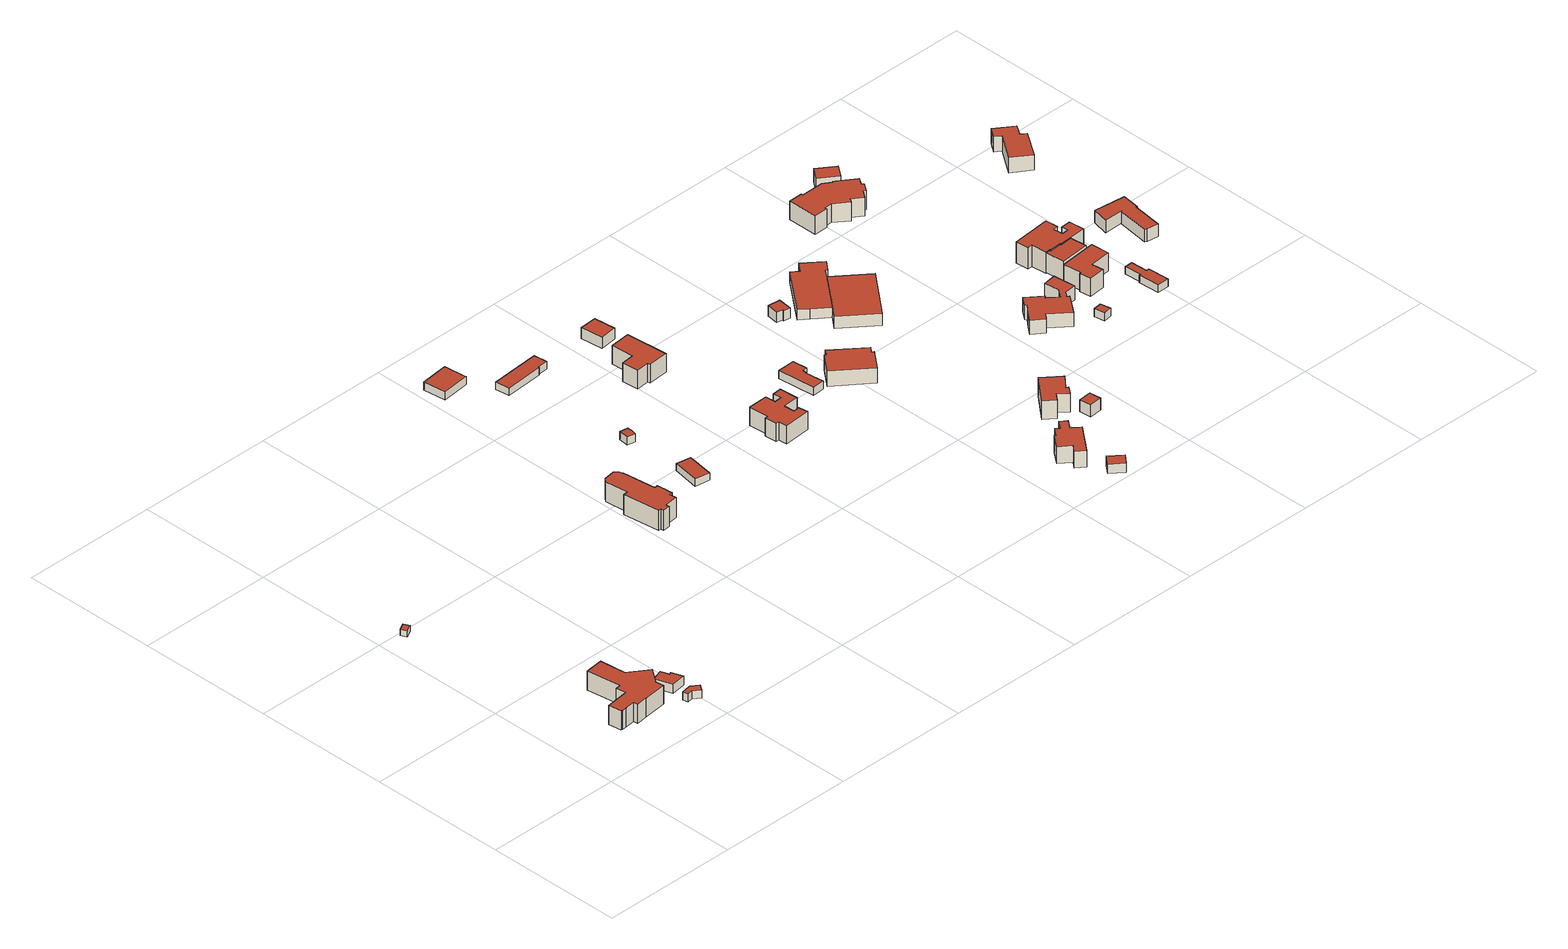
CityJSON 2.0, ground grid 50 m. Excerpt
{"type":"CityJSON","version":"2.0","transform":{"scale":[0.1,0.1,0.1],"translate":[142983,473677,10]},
"CityObjects":{
"building1":{"type":"Building","attributes":{"b3_dak_type":"multiple horizontal","b3_h_dak_50p":20.73,"b3_h_dak_70p":20.81,"b3_h_dak_max":20.95,"b3_h_dak_min":20.5,"b3_h_maaiveld":18.61,"b3_kas_warenhuis":false,"b3_mutatie_ahn3_ahn4":false,"b3_reconstructie_onvolledig":false,"b3_rmse_lod12":0.142,"b3_rmse_lod13":0.142,"b3_rmse_lod22":0.12,"b3_val3dity_lod12":"[]","b3_val3dity_lod13":"[]","b3_val3dity_lod22":"[]","b3_volume_lod12":15.07,"b3_volume_lod13":15.07,"b3_volume_lod22":14.57,"geconstateerd":false,"oorspronkelijkbouwjaar":2005,"status":"Pand in gebruik"},"children":["building1-1"]},
"building1-1":{"type":"BuildingPart","parents":["building1"],"geometry":[{"type":"Solid","lod":"1.2","boundaries":[[[[0,1,2,3]],[[4,1,0,5]],[[6,2,1,4]],[[5,0,3,7]],[[7,3,2,6]],[[7,6,4,5]]]],"semantics":{"surfaces":[{"type":"GroundSurface"},{"type":"WallSurface","on_footprint_edge":true},{"type":"RoofSurface"}],"values":[[0,1,1,1,1,2]]}}]},
"building2":{"type":"Building","attributes":{"b3_dak_type":"slanted","b3_h_dak_50p":23.25,"b3_h_dak_70p":24.29,"b3_h_dak_max":27.07,"b3_h_dak_min":19.6,"b3_h_maaiveld":17.24,"b3_kas_warenhuis":false,"b3_mutatie_ahn3_ahn4":false,"b3_reconstructie_onvolledig":false,"b3_rmse_lod12":2.17,"b3_rmse_lod13":2.07,"b3_rmse_lod22":0.128,"b3_val3dity_lod12":"[]","b3_val3dity_lod13":"[]","b3_val3dity_lod22":"[]","b3_volume_lod12":1814.38,"b3_volume_lod13":1801.65,"b3_volume_lod22":1568.93,"geconstateerd":false,"oorspronkelijkbouwjaar":1948,"status":"Pand in gebruik"},"children":["building2-1"]},
"building2-1":{"type":"BuildingPart","parents":["building2"],"geometry":[{"type":"Solid","lod":"1.2","boundaries":[[[[8,9,10,11,12,13,14,15,16,17,18,19,20,21,22,23,24,25]],[[26,23,22,27]],[[27,22,21,28]],[[29,24,23,26]],[[30,19,18,31]],[[32,8,25,33]],[[33,25,24,29]],[[31,18,17,34]],[[34,17,16,35]],[[28,21,20,36]],[[36,20,19,30]],[[35,16,15,37]],[[37,15,14,38]],[[39,11,10,40]],[[41,12,11,39]],[[42,13,12,41]],[[38,14,13,42]],[[40,10,9,43]],[[43,9,8,32]],[[43,32,33,29,26,27,28,36,30,31,34,35,37,38,42,41,39,40]]]],"semantics":{"surfaces":[{"type":"GroundSurface"},{"type":"WallSurface","on_footprint_edge":true},{"type":"RoofSurface"}],"values":[[0,1,1,1,1,1,1,1,1,1,1,1,1,1,1,1,1,1,1,2]]}}]},
"building3":{"type":"Building","attributes":{"b3_dak_type":"slanted","b3_h_dak_50p":18.89,"b3_h_dak_70p":19.22,"b3_h_dak_max":19.82,"b3_h_dak_min":18.03,"b3_h_maaiveld":16.11,"b3_kas_warenhuis":false,"b3_mutatie_ahn3_ahn4":false,"b3_reconstructie_onvolledig":false,"b3_rmse_lod12":0.564,"b3_rmse_lod13":0.564,"b3_rmse_lod22":0.095,"b3_val3dity_lod12":"[]","b3_val3dity_lod13":"[]","b3_val3dity_lod22":"[]","b3_volume_lod12":42.61,"b3_volume_lod13":42.61,"b3_volume_lod22":42.96,"geconstateerd":false,"oorspronkelijkbouwjaar":1948,"status":"Pand ten onrechte opgevoerd"},"children":["building3-1"]},
"building3-1":{"type":"BuildingPart","parents":["building3"],"geometry":[{"type":"Solid","lod":"1.2","boundaries":[[[[44,45,46,47,48,49]],[[50,45,44,51]],[[51,44,49,52]],[[52,49,48,53]],[[53,48,47,54]],[[54,47,46,55]],[[55,46,45,50]],[[55,50,51,52,53,54]]]],"semantics":{"surfaces":[{"type":"GroundSurface"},{"type":"WallSurface","on_footprint_edge":true},{"type":"RoofSurface"}],"values":[[0,1,1,1,1,1,1,2]]}}]},
"building4":{"type":"Building","attributes":{"b3_dak_type":"multiple horizontal","b3_h_dak_50p":19.94,"b3_h_dak_70p":19.96,"b3_h_dak_max":20.09,"b3_h_dak_min":19.89,"b3_h_maaiveld":16.61,"b3_kas_warenhuis":false,"b3_mutatie_ahn3_ahn4":false,"b3_reconstructie_onvolledig":false,"b3_rmse_lod12":0.0344,"b3_rmse_lod13":0.0344,"b3_rmse_lod22":0.0195,"b3_val3dity_lod12":"[]","b3_val3dity_lod13":"[]","b3_val3dity_lod22":"[]","b3_volume_lod12":115.94,"b3_volume_lod13":115.94,"b3_volume_lod22":115.5,"geconstateerd":false,"oorspronkelijkbouwjaar":2014,"status":"Pand in gebruik"},"children":["building4-1"]},
"building4-1":{"type":"BuildingPart","parents":["building4"],"geometry":[{"type":"Solid","lod":"1.2","boundaries":[[[[56,57,58,59,60,61,62,63]],[[64,60,59,65]],[[65,59,58,66]],[[67,63,62,68]],[[69,56,63,67]],[[70,61,60,64]],[[66,58,57,71]],[[68,62,61,70]],[[71,57,56,69]],[[71,69,67,68,70,64,65,66]]]],"semantics":{"surfaces":[{"type":"GroundSurface"},{"type":"WallSurface","on_footprint_edge":true},{"type":"RoofSurface"}],"values":[[0,1,1,1,1,1,1,1,1,2]]}}]},
"building5":{"type":"Building","attributes":{"b3_dak_type":"slanted","b3_h_dak_50p":22.87,"b3_h_dak_70p":23.9,"b3_h_dak_max":27.28,"b3_h_dak_min":19.49,"b3_h_maaiveld":16.48,"b3_kas_warenhuis":false,"b3_mutatie_ahn3_ahn4":false,"b3_reconstructie_onvolledig":false,"b3_rmse_lod12":2.17,"b3_rmse_lod13":1.84,"b3_rmse_lod22":0.171,"b3_val3dity_lod12":"[]","b3_val3dity_lod13":"[]","b3_val3dity_lod22":"[]","b3_volume_lod12":1447,"b3_volume_lod13":1424.87,"b3_volume_lod22":1240.74,"geconstateerd":false,"oorspronkelijkbouwjaar":1933,"status":"Pand in gebruik"},"children":["building5-1"]},
"building5-1":{"type":"BuildingPart","parents":["building5"],"geometry":[{"type":"Solid","lod":"1.2","boundaries":[[[[72,73,74,75,76,77,78,79,80,81,82,83,84,85,86,87,88,89,90,91]],[[92,83,82,93]],[[94,84,83,92]],[[95,88,87,96]],[[97,89,88,95]],[[98,85,84,94]],[[96,87,86,99]],[[99,86,85,98]],[[100,81,80,101]],[[93,82,81,100]],[[101,80,79,102]],[[102,79,78,103]],[[103,78,77,104]],[[104,77,76,105]],[[105,76,75,106]],[[106,75,74,107]],[[108,73,72,109]],[[109,72,91,110]],[[107,74,73,108]],[[110,91,90,111]],[[111,90,89,97]],[[111,97,95,96,99,98,94,92,93,100,101,102,103,104,105,106,107,108,109,110]]]],"semantics":{"surfaces":[{"type":"GroundSurface"},{"type":"WallSurface","on_footprint_edge":true},{"type":"RoofSurface"}],"values":[[0,1,1,1,1,1,1,1,1,1,1,1,1,1,1,1,1,1,1,1,1,2]]}}]},
"building6":{"type":"Building","attributes":{"b3_dak_type":"slanted","b3_h_dak_50p":17.61,"b3_h_dak_70p":17.82,"b3_h_dak_max":18.19,"b3_h_dak_min":16.98,"b3_h_maaiveld":15.06,"b3_kas_warenhuis":false,"b3_mutatie_ahn3_ahn4":false,"b3_reconstructie_onvolledig":false,"b3_rmse_lod12":0.369,"b3_rmse_lod13":0.369,"b3_rmse_lod22":0.0204,"b3_val3dity_lod12":"[]","b3_val3dity_lod13":"[]","b3_val3dity_lod22":"[]","b3_volume_lod12":146.59,"b3_volume_lod13":146.59,"b3_volume_lod22":136.4,"geconstateerd":false,"oorspronkelijkbouwjaar":2005,"status":"Pand in gebruik"},"children":["building6-1"]},
"building6-1":{"type":"BuildingPart","parents":["building6"],"geometry":[{"type":"Solid","lod":"1.2","boundaries":[[[[112,113,114,115,116]],[[117,114,113,118]],[[119,115,114,117]],[[120,112,116,121]],[[121,116,115,119]],[[118,113,112,120]],[[118,120,121,119,117]]]],"semantics":{"surfaces":[{"type":"GroundSurface"},{"type":"WallSurface","on_footprint_edge":true},{"type":"RoofSurface"}],"values":[[0,1,1,1,1,1,2]]}}]},
"building7":{"type":"Building","attributes":{"b3_dak_type":"multiple horizontal","b3_h_dak_50p":19.79,"b3_h_dak_70p":19.87,"b3_h_dak_max":20.06,"b3_h_dak_min":19.42,"b3_h_maaiveld":16.87,"b3_kas_warenhuis":false,"b3_mutatie_ahn3_ahn4":false,"b3_reconstructie_onvolledig":false,"b3_rmse_lod12":0.155,"b3_rmse_lod13":0.155,"b3_rmse_lod22":0.0281,"b3_val3dity_lod12":"[]","b3_val3dity_lod13":"[]","b3_val3dity_lod22":"[]","b3_volume_lod12":256.22,"b3_volume_lod13":256.22,"b3_volume_lod22":247.35,"geconstateerd":false,"oorspronkelijkbouwjaar":2002,"status":"Pand in gebruik"},"children":["building7-1"]},
"building7-1":{"type":"BuildingPart","parents":["building7"],"geometry":[{"type":"Solid","lod":"1.2","boundaries":[[[[122,123,124,125,126]],[[127,126,125,128]],[[129,123,122,130]],[[131,124,123,129]],[[128,125,124,131]],[[130,122,126,127]],[[130,127,128,131,129]]]],"semantics":{"surfaces":[{"type":"GroundSurface"},{"type":"WallSurface","on_footprint_edge":true},{"type":"RoofSurface"}],"values":[[0,1,1,1,1,1,2]]}}]},
"building8":{"type":"Building","attributes":{"b3_dak_type":"slanted","b3_h_dak_50p":18.24,"b3_h_dak_70p":18.5,"b3_h_dak_max":18.89,"b3_h_dak_min":17.59,"b3_h_maaiveld":15.55,"b3_kas_warenhuis":false,"b3_mutatie_ahn3_ahn4":false,"b3_reconstructie_onvolledig":false,"b3_rmse_lod12":0.446,"b3_rmse_lod13":0.446,"b3_rmse_lod22":0.0613,"b3_val3dity_lod12":"[]","b3_val3dity_lod13":"[]","b3_val3dity_lod22":"[]","b3_volume_lod12":34.89,"b3_volume_lod13":34.89,"b3_volume_lod22":32.85,"geconstateerd":false,"oorspronkelijkbouwjaar":2019,"status":"Pand in gebruik"},"children":["building8-1"]},
"building8-1":{"type":"BuildingPart","parents":["building8"],"geometry":[{"type":"Solid","lod":"1.2","boundaries":[[[[132,133,134,135,136]],[[137,135,134,138]],[[138,134,133,139]],[[140,132,136,141]],[[141,136,135,137]],[[139,133,132,140]],[[139,140,141,137,138]]]],"semantics":{"surfaces":[{"type":"GroundSurface"},{"type":"WallSurface","on_footprint_edge":true},{"type":"RoofSurface"}],"values":[[0,1,1,1,1,1,2]]}}]},
"building9":{"type":"Building","attributes":{"b3_dak_type":"multiple horizontal","b3_h_dak_50p":18.84,"b3_h_dak_70p":18.92,"b3_h_dak_max":19.12,"b3_h_dak_min":18.15,"b3_h_maaiveld":16.13,"b3_kas_warenhuis":false,"b3_mutatie_ahn3_ahn4":false,"b3_reconstructie_onvolledig":false,"b3_rmse_lod12":0.267,"b3_rmse_lod13":0.267,"b3_rmse_lod22":0.0198,"b3_val3dity_lod12":"[]","b3_val3dity_lod13":"[]","b3_val3dity_lod22":"[]","b3_volume_lod12":256.77,"b3_volume_lod13":256.77,"b3_volume_lod22":241.69,"geconstateerd":false,"oorspronkelijkbouwjaar":2005,"status":"Pand in gebruik"},"children":["building9-1"]},
"building9-1":{"type":"BuildingPart","parents":["building9"],"geometry":[{"type":"Solid","lod":"1.2","boundaries":[[[[142,143,144,145,146,147,148]],[[149,145,144,150]],[[151,143,142,152]],[[150,144,143,151]],[[152,142,148,153]],[[153,148,147,154]],[[154,147,146,155]],[[155,146,145,149]],[[155,149,150,151,152,153,154]]]],"semantics":{"surfaces":[{"type":"GroundSurface"},{"type":"WallSurface","on_footprint_edge":true},{"type":"RoofSurface"}],"values":[[0,1,1,1,1,1,1,1,2]]}}]},
"building10":{"type":"Building","attributes":{"b3_dak_type":"slanted","b3_h_dak_50p":19.69,"b3_h_dak_70p":20.92,"b3_h_dak_max":24.13,"b3_h_dak_min":15.8,"b3_h_maaiveld":14.16,"b3_kas_warenhuis":false,"b3_mutatie_ahn3_ahn4":false,"b3_reconstructie_onvolledig":false,"b3_rmse_lod12":2.19,"b3_rmse_lod13":1.89,"b3_rmse_lod22":0.138,"b3_val3dity_lod12":"[]","b3_val3dity_lod13":"[]","b3_val3dity_lod22":"[]","b3_volume_lod12":1055.32,"b3_volume_lod13":1034.56,"b3_volume_lod22":876.18,"geconstateerd":false,"oorspronkelijkbouwjaar":1934,"status":"Pand in gebruik"},"children":["building10-1"]},
"building10-1":{"type":"BuildingPart","parents":["building10"],"geometry":[{"type":"Solid","lod":"1.2","boundaries":[[[[156,157,158,159,160,161,162,163,164,165,166,167,168,169,170,171,172,173]],[[174,164,163,175]],[[176,162,161,177]],[[177,161,160,178]],[[179,171,170,180]],[[181,159,158,182]],[[182,158,157,183]],[[184,166,165,185]],[[186,173,172,187]],[[188,156,173,186]],[[187,172,171,179]],[[189,169,168,190]],[[180,170,169,189]],[[190,168,167,191]],[[191,167,166,184]],[[185,165,164,174]],[[178,160,159,181]],[[175,163,162,176]],[[183,157,156,188]],[[183,188,186,187,179,180,189,190,191,184,185,174,175,176,177,178,181,182]]]],"semantics":{"surfaces":[{"type":"GroundSurface"},{"type":"WallSurface","on_footprint_edge":true},{"type":"RoofSurface"}],"values":[[0,1,1,1,1,1,1,1,1,1,1,1,1,1,1,1,1,1,1,2]]}}]},
"building11":{"type":"Building","attributes":{"b3_dak_type":"slanted","b3_h_dak_50p":22.1,"b3_h_dak_70p":22.73,"b3_h_dak_max":25.57,"b3_h_dak_min":19.64,"b3_h_maaiveld":15.81,"b3_kas_warenhuis":false,"b3_mutatie_ahn3_ahn4":false,"b3_reconstructie_onvolledig":false,"b3_rmse_lod12":1.27,"b3_rmse_lod13":1.27,"b3_rmse_lod22":0.197,"b3_val3dity_lod12":"[]","b3_val3dity_lod13":"[]","b3_val3dity_lod22":"[]","b3_volume_lod12":994.81,"b3_volume_lod13":994.81,"b3_volume_lod22":899.73,"geconstateerd":false,"oorspronkelijkbouwjaar":1997,"status":"Pand in gebruik"},"children":["building11-1"]},
"building11-1":{"type":"BuildingPart","parents":["building11"],"geometry":[{"type":"Solid","lod":"1.2","boundaries":[[[[192,193,194,195,196,197,198,199]],[[200,193,192,201]],[[201,192,199,202]],[[203,194,193,200]],[[202,199,198,204]],[[204,198,197,205]],[[205,197,196,206]],[[206,196,195,207]],[[207,195,194,203]],[[207,203,200,201,202,204,205,206]]]],"semantics":{"surfaces":[{"type":"GroundSurface"},{"type":"WallSurface","on_footprint_edge":true},{"type":"RoofSurface"}],"values":[[0,1,1,1,1,1,1,1,1,2]]}}]},
"building12":{"type":"Building","attributes":{"b3_dak_type":"slanted","b3_h_dak_50p":19.4,"b3_h_dak_70p":19.9,"b3_h_dak_max":20.83,"b3_h_dak_min":17.98,"b3_h_maaiveld":15.78,"b3_kas_warenhuis":false,"b3_mutatie_ahn3_ahn4":false,"b3_reconstructie_onvolledig":false,"b3_rmse_lod12":0.945,"b3_rmse_lod13":0.945,"b3_rmse_lod22":0.109,"b3_val3dity_lod12":"[]","b3_val3dity_lod13":"[]","b3_val3dity_lod22":"[]","b3_volume_lod12":205.16,"b3_volume_lod13":205.16,"b3_volume_lod22":184.39,"geconstateerd":false,"oorspronkelijkbouwjaar":2012,"status":"Pand in gebruik"},"children":["building12-1"]},
"building12-1":{"type":"BuildingPart","parents":["building12"],"geometry":[{"type":"Solid","lod":"1.2","boundaries":[[[[208,209,210,211]],[[212,209,208,213]],[[213,208,211,214]],[[215,210,209,212]],[[214,211,210,215]],[[214,215,212,213]]]],"semantics":{"surfaces":[{"type":"GroundSurface"},{"type":"WallSurface","on_footprint_edge":true},{"type":"RoofSurface"}],"values":[[0,1,1,1,1,2]]}}]},
"building13":{"type":"Building","attributes":{"b3_dak_type":"slanted","b3_h_dak_50p":16.42,"b3_h_dak_70p":16.79,"b3_h_dak_max":17.43,"b3_h_dak_min":15.46,"b3_h_maaiveld":13.76,"b3_kas_warenhuis":false,"b3_mutatie_ahn3_ahn4":false,"b3_reconstructie_onvolledig":false,"b3_rmse_lod12":0.597,"b3_rmse_lod13":0.597,"b3_rmse_lod22":0.126,"b3_val3dity_lod12":"[]","b3_val3dity_lod13":"[]","b3_val3dity_lod22":"[]","b3_volume_lod12":216.52,"b3_volume_lod13":216.52,"b3_volume_lod22":196.34,"geconstateerd":false,"oorspronkelijkbouwjaar":1996,"status":"Pand in gebruik"},"children":["building13-1"]},
"building13-1":{"type":"BuildingPart","parents":["building13"],"geometry":[{"type":"Solid","lod":"1.2","boundaries":[[[[216,217,218,219,220,221,222,223]],[[224,216,223,225]],[[226,222,221,227]],[[227,221,220,228]],[[225,223,222,226]],[[228,220,219,229]],[[229,219,218,230]],[[230,218,217,231]],[[231,217,216,224]],[[231,224,225,226,227,228,229,230]]]],"semantics":{"surfaces":[{"type":"GroundSurface"},{"type":"WallSurface","on_footprint_edge":true},{"type":"RoofSurface"}],"values":[[0,1,1,1,1,1,1,1,1,2]]}}]},
"building14":{"type":"Building","attributes":{"b3_dak_type":"slanted","b3_h_dak_50p":17.39,"b3_h_dak_70p":18.35,"b3_h_dak_max":20.93,"b3_h_dak_min":14.6,"b3_h_maaiveld":12.05,"b3_kas_warenhuis":false,"b3_mutatie_ahn3_ahn4":false,"b3_reconstructie_onvolledig":false,"b3_rmse_lod12":1.89,"b3_rmse_lod13":1.89,"b3_rmse_lod22":0.119,"b3_val3dity_lod12":"[]","b3_val3dity_lod13":"[]","b3_val3dity_lod22":"[]","b3_volume_lod12":657.66,"b3_volume_lod13":657.66,"b3_volume_lod22":552.19,"geconstateerd":false,"oorspronkelijkbouwjaar":1926,"status":"Pand in gebruik"},"children":["building14-1"]},
"building14-1":{"type":"BuildingPart","parents":["building14"],"geometry":[{"type":"Solid","lod":"1.2","boundaries":[[[[232,233,234,235,236,237,238,239,240,241,242,243]],[[244,241,240,245]],[[246,242,241,244]],[[247,243,242,246]],[[245,240,239,248]],[[248,239,238,249]],[[249,238,237,250]],[[250,237,236,251]],[[252,235,234,253]],[[251,236,235,252]],[[254,233,232,255]],[[253,234,233,254]],[[255,232,243,247]],[[255,247,246,244,245,248,249,250,251,252,253,254]]]],"semantics":{"surfaces":[{"type":"GroundSurface"},{"type":"WallSurface","on_footprint_edge":true},{"type":"RoofSurface"}],"values":[[0,1,1,1,1,1,1,1,1,1,1,1,1,2]]}}]},
"building15":{"type":"Building","attributes":{"b3_dak_type":"slanted","b3_h_dak_50p":14.89,"b3_h_dak_70p":15.3,"b3_h_dak_max":15.98,"b3_h_dak_min":13.72,"b3_h_maaiveld":11.81,"b3_kas_warenhuis":false,"b3_mutatie_ahn3_ahn4":false,"b3_reconstructie_onvolledig":false,"b3_rmse_lod12":0.758,"b3_rmse_lod13":0.758,"b3_rmse_lod22":0.0404,"b3_val3dity_lod12":"[]","b3_val3dity_lod13":"[]","b3_val3dity_lod22":"[]","b3_volume_lod12":85.18,"b3_volume_lod13":85.18,"b3_volume_lod22":74.97,"geconstateerd":false,"oorspronkelijkbouwjaar":1960,"status":"Pand in gebruik"},"children":["building15-1"]},
"building15-1":{"type":"BuildingPart","parents":["building15"],"geometry":[{"type":"Solid","lod":"1.2","boundaries":[[[[256,257,258,259]],[[260,257,256,261]],[[262,258,257,260]],[[261,256,259,263]],[[263,259,258,262]],[[263,262,260,261]]]],"semantics":{"surfaces":[{"type":"GroundSurface"},{"type":"WallSurface","on_footprint_edge":true},{"type":"RoofSurface"}],"values":[[0,1,1,1,1,2]]}}]},
"building16":{"type":"Building","attributes":{"b3_dak_type":"slanted","b3_h_dak_50p":18.43,"b3_h_dak_70p":19.19,"b3_h_dak_max":21.38,"b3_h_dak_min":16.44,"b3_h_maaiveld":13.53,"b3_kas_warenhuis":false,"b3_mutatie_ahn3_ahn4":false,"b3_reconstructie_onvolledig":false,"b3_rmse_lod12":1.47,"b3_rmse_lod13":1.47,"b3_rmse_lod22":0.237,"b3_val3dity_lod12":"[]","b3_val3dity_lod13":"[]","b3_val3dity_lod22":"[]","b3_volume_lod12":926.02,"b3_volume_lod13":926.02,"b3_volume_lod22":771.29,"geconstateerd":false,"oorspronkelijkbouwjaar":1950,"status":"Pand in gebruik"},"children":["building16-1"]},
"building16-1":{"type":"BuildingPart","parents":["building16"],"geometry":[{"type":"Solid","lod":"1.2","boundaries":[[[[264,265,266,267,268,269,270,271]],[[272,267,266,273]],[[274,268,267,272]],[[275,265,264,276]],[[273,266,265,275]],[[276,264,271,277]],[[277,271,270,278]],[[278,270,269,279]],[[279,269,268,274]],[[279,274,272,273,275,276,277,278]]]],"semantics":{"surfaces":[{"type":"GroundSurface"},{"type":"WallSurface","on_footprint_edge":true},{"type":"RoofSurface"}],"values":[[0,1,1,1,1,1,1,1,1,2]]}}]},
"building17":{"type":"Building","attributes":{"b3_dak_type":"slanted","b3_h_dak_50p":18.53,"b3_h_dak_70p":19.19,"b3_h_dak_max":21.64,"b3_h_dak_min":15.06,"b3_h_maaiveld":12.22,"b3_kas_warenhuis":false,"b3_mutatie_ahn3_ahn4":false,"b3_reconstructie_onvolledig":false,"b3_rmse_lod12":1.71,"b3_rmse_lod13":0.98,"b3_rmse_lod22":0.0427,"b3_val3dity_lod12":"[]","b3_val3dity_lod13":"[]","b3_val3dity_lod22":"[]","b3_volume_lod12":625.31,"b3_volume_lod13":589.21,"b3_volume_lod22":551.78,"geconstateerd":false,"oorspronkelijkbouwjaar":1918,"status":"Pand in gebruik"},"children":["building17-1"]},
"building17-1":{"type":"BuildingPart","parents":["building17"],"geometry":[{"type":"Solid","lod":"1.2","boundaries":[[[[280,281,282,283,284,285,286,287,288]],[[289,286,285,290]],[[291,284,283,292]],[[290,285,284,291]],[[292,283,282,293]],[[294,281,280,295]],[[293,282,281,294]],[[296,287,286,289]],[[297,288,287,296]],[[295,280,288,297]],[[295,297,296,289,290,291,292,293,294]]]],"semantics":{"surfaces":[{"type":"GroundSurface"},{"type":"WallSurface","on_footprint_edge":true},{"type":"RoofSurface"}],"values":[[0,1,1,1,1,1,1,1,1,1,2]]}}]},
"building18":{"type":"Building","attributes":{"b3_dak_type":"slanted","b3_h_dak_50p":16.52,"b3_h_dak_70p":16.78,"b3_h_dak_max":17.32,"b3_h_dak_min":15.69,"b3_h_maaiveld":13.01,"b3_kas_warenhuis":false,"b3_mutatie_ahn3_ahn4":false,"b3_reconstructie_onvolledig":false,"b3_rmse_lod12":0.512,"b3_rmse_lod13":0.512,"b3_rmse_lod22":0.0227,"b3_val3dity_lod12":"[]","b3_val3dity_lod13":"[]","b3_val3dity_lod22":"[]","b3_volume_lod12":84.34,"b3_volume_lod13":84.34,"b3_volume_lod22":75.79,"geconstateerd":false,"oorspronkelijkbouwjaar":2002,"status":"Pand in gebruik"},"children":["building18-1"]},
"building18-1":{"type":"BuildingPart","parents":["building18"],"geometry":[{"type":"Solid","lod":"1.2","boundaries":[[[[298,299,300,301,302,303]],[[304,302,301,305]],[[306,303,302,304]],[[307,298,303,306]],[[305,301,300,308]],[[308,300,299,309]],[[309,299,298,307]],[[309,307,306,304,305,308]]]],"semantics":{"surfaces":[{"type":"GroundSurface"},{"type":"WallSurface","on_footprint_edge":true},{"type":"RoofSurface"}],"values":[[0,1,1,1,1,1,1,2]]}}]},
"building19":{"type":"Building","attributes":{"b3_dak_type":"slanted","b3_h_dak_50p":16.13,"b3_h_dak_70p":16.56,"b3_h_dak_max":17.25,"b3_h_dak_min":15.03,"b3_h_maaiveld":12.09,"b3_kas_warenhuis":false,"b3_mutatie_ahn3_ahn4":false,"b3_reconstructie_onvolledig":false,"b3_rmse_lod12":0.78,"b3_rmse_lod13":0.78,"b3_rmse_lod22":0.0192,"b3_val3dity_lod12":"[]","b3_val3dity_lod13":"[]","b3_val3dity_lod22":"[]","b3_volume_lod12":92.46,"b3_volume_lod13":92.46,"b3_volume_lod22":84.43,"geconstateerd":false,"oorspronkelijkbouwjaar":2003,"status":"Pand in gebruik"},"children":["building19-1"]},
"building19-1":{"type":"BuildingPart","parents":["building19"],"geometry":[{"type":"Solid","lod":"1.2","boundaries":[[[[310,311,312,313]],[[314,312,311,315]],[[316,313,312,314]],[[317,310,313,316]],[[315,311,310,317]],[[315,317,316,314]]]],"semantics":{"surfaces":[{"type":"GroundSurface"},{"type":"WallSurface","on_footprint_edge":true},{"type":"RoofSurface"}],"values":[[0,1,1,1,1,2]]}}]},
"building20":{"type":"Building","attributes":{"b3_dak_type":"slanted","b3_h_dak_50p":15.72,"b3_h_dak_70p":15.74,"b3_h_dak_max":17.75,"b3_h_dak_min":13.58,"b3_h_maaiveld":11.81,"b3_kas_warenhuis":false,"b3_mutatie_ahn3_ahn4":false,"b3_reconstructie_onvolledig":false,"b3_rmse_lod12":0.341,"b3_rmse_lod13":0.341,"b3_rmse_lod22":0.115,"b3_val3dity_lod12":"[]","b3_val3dity_lod13":"[]","b3_val3dity_lod22":"[]","b3_volume_lod12":982.74,"b3_volume_lod13":982.74,"b3_volume_lod22":1000.73,"geconstateerd":false,"oorspronkelijkbouwjaar":1970,"status":"Pand in gebruik"},"children":["building20-1"]},
"building20-1":{"type":"BuildingPart","parents":["building20"],"geometry":[{"type":"Solid","lod":"1.2","boundaries":[[[[318,319,320,321,322,323,324,325,326,327]],[[328,323,322,329]],[[330,324,323,328]],[[331,319,318,332]],[[332,318,327,333]],[[334,325,324,330]],[[329,322,321,335]],[[335,321,320,336]],[[336,320,319,331]],[[333,327,326,337]],[[337,326,325,334]],[[337,334,330,328,329,335,336,331,332,333]]]],"semantics":{"surfaces":[{"type":"GroundSurface"},{"type":"WallSurface","on_footprint_edge":true},{"type":"RoofSurface"}],"values":[[0,1,1,1,1,1,1,1,1,1,1,2]]}}]},
"building21":{"type":"Building","attributes":{"b3_dak_type":"slanted","b3_h_dak_50p":16.23,"b3_h_dak_70p":17.06,"b3_h_dak_max":21.7,"b3_h_dak_min":15.3,"b3_h_maaiveld":12.53,"b3_kas_warenhuis":false,"b3_mutatie_ahn3_ahn4":false,"b3_reconstructie_onvolledig":false,"b3_rmse_lod12":1.19,"b3_rmse_lod13":1.19,"b3_rmse_lod22":0.188,"b3_val3dity_lod12":"[]","b3_val3dity_lod13":"[]","b3_val3dity_lod22":"[]","b3_volume_lod12":1408.37,"b3_volume_lod13":1408.37,"b3_volume_lod22":1248.66,"geconstateerd":false,"oorspronkelijkbouwjaar":1930,"status":"Pand in gebruik"},"children":["building21-1"]},
"building21-1":{"type":"BuildingPart","parents":["building21"],"geometry":[{"type":"Solid","lod":"1.2","boundaries":[[[[338,339,340,341,342]],[[343,339,338,344]],[[345,341,340,346]],[[346,340,339,343]],[[347,342,341,345]],[[344,338,342,347]],[[344,347,345,346,343]]]],"semantics":{"surfaces":[{"type":"GroundSurface"},{"type":"WallSurface","on_footprint_edge":true},{"type":"RoofSurface"}],"values":[[0,1,1,1,1,1,2]]}}]},
"building22":{"type":"Building","attributes":{"b3_dak_type":"slanted","b3_h_dak_50p":16.04,"b3_h_dak_70p":16.92,"b3_h_dak_max":18.6,"b3_h_dak_min":13.87,"b3_h_maaiveld":11.63,"b3_kas_warenhuis":false,"b3_mutatie_ahn3_ahn4":false,"b3_reconstructie_onvolledig":false,"b3_rmse_lod12":1.38,"b3_rmse_lod13":1.38,"b3_rmse_lod22":0.16,"b3_val3dity_lod12":"[]","b3_val3dity_lod13":"[]","b3_val3dity_lod22":"[]","b3_volume_lod12":954.11,"b3_volume_lod13":954.11,"b3_volume_lod22":816.44,"geconstateerd":false,"oorspronkelijkbouwjaar":1954,"status":"Pand in gebruik"},"children":["building22-1"]},
"building22-1":{"type":"BuildingPart","parents":["building22"],"geometry":[{"type":"Solid","lod":"1.2","boundaries":[[[[348,349,350,351,352,353,354,355,356,357,358,359,360,361,362,363,364,365]],[[366,361,360,367]],[[367,360,359,368]],[[369,351,350,370]],[[371,364,363,372]],[[372,363,362,373]],[[368,359,358,374]],[[374,358,357,375]],[[376,355,354,377]],[[378,356,355,376]],[[375,357,356,378]],[[373,362,361,366]],[[379,349,348,380]],[[370,350,349,379]],[[377,354,353,381]],[[381,353,352,382]],[[382,352,351,369]],[[380,348,365,383]],[[383,365,364,371]],[[383,371,372,373,366,367,368,374,375,378,376,377,381,382,369,370,379,380]]]],"semantics":{"surfaces":[{"type":"GroundSurface"},{"type":"WallSurface","on_footprint_edge":true},{"type":"RoofSurface"}],"values":[[0,1,1,1,1,1,1,1,1,1,1,1,1,1,1,1,1,1,1,2]]}}]},
"building23":{"type":"Building","attributes":{"b3_dak_type":"multiple horizontal","b3_h_dak_50p":13.91,"b3_h_dak_70p":13.99,"b3_h_dak_max":14.2,"b3_h_dak_min":13.61,"b3_h_maaiveld":10.99,"b3_kas_warenhuis":false,"b3_mutatie_ahn3_ahn4":false,"b3_reconstructie_onvolledig":false,"b3_rmse_lod12":0.183,"b3_rmse_lod13":0.183,"b3_rmse_lod22":0.149,"b3_val3dity_lod12":"[]","b3_val3dity_lod13":"[]","b3_val3dity_lod22":"[]","b3_volume_lod12":36.26,"b3_volume_lod13":36.26,"b3_volume_lod22":35.21,"geconstateerd":false,"oorspronkelijkbouwjaar":1954,"status":"Pand in gebruik"},"children":["building23-1"]},
"building23-1":{"type":"BuildingPart","parents":["building23"],"geometry":[{"type":"Solid","lod":"1.2","boundaries":[[[[384,385,386,387]],[[388,385,384,389]],[[389,384,387,390]],[[391,386,385,388]],[[390,387,386,391]],[[390,391,388,389]]]],"semantics":{"surfaces":[{"type":"GroundSurface"},{"type":"WallSurface","on_footprint_edge":true},{"type":"RoofSurface"}],"values":[[0,1,1,1,1,2]]}}]},
"building24":{"type":"Building","attributes":{"b3_dak_type":"slanted","b3_h_dak_50p":18.14,"b3_h_dak_70p":18.87,"b3_h_dak_max":21.23,"b3_h_dak_min":12.52,"b3_h_maaiveld":11.82,"b3_kas_warenhuis":false,"b3_mutatie_ahn3_ahn4":false,"b3_reconstructie_onvolledig":false,"b3_rmse_lod12":1.8,"b3_rmse_lod13":1.12,"b3_rmse_lod22":0.47,"b3_val3dity_lod12":"[]","b3_val3dity_lod13":"[]","b3_val3dity_lod22":"[]","b3_volume_lod12":1632.84,"b3_volume_lod13":1548.99,"b3_volume_lod22":6112.14,"geconstateerd":false,"oorspronkelijkbouwjaar":1921,"status":"Pand in gebruik"},"children":["building24-1"]},
"building24-1":{"type":"BuildingPart","parents":["building24"],"geometry":[{"type":"Solid","lod":"1.2","boundaries":[[[[392,393,394,395,396,397,398,399,400,401,402,403,404,405,406,407,408,409,410]],[[411,395,394,412]],[[413,396,395,411]],[[414,400,399,415]],[[416,401,400,414]],[[417,397,396,413]],[[418,403,402,419]],[[419,402,401,416]],[[415,399,398,420]],[[420,398,397,417]],[[421,407,406,422]],[[412,394,393,423]],[[424,392,410,425]],[[426,409,408,427]],[[425,410,409,426]],[[427,408,407,421]],[[428,405,404,429]],[[429,404,403,418]],[[422,406,405,428]],[[423,393,392,424]],[[423,424,425,426,427,421,422,428,429,418,419,416,414,415,420,417,413,411,412]]]],"semantics":{"surfaces":[{"type":"GroundSurface"},{"type":"WallSurface","on_footprint_edge":true},{"type":"RoofSurface"}],"values":[[0,1,1,1,1,1,1,1,1,1,1,1,1,1,1,1,1,1,1,1,2]]}}]},
"building25":{"type":"Building","attributes":{"b3_dak_type":"slanted","b3_h_dak_50p":17.04,"b3_h_dak_70p":17.95,"b3_h_dak_max":20.54,"b3_h_dak_min":14.45,"b3_h_maaiveld":11.16,"b3_kas_warenhuis":false,"b3_mutatie_ahn3_ahn4":false,"b3_reconstructie_onvolledig":false,"b3_rmse_lod12":2.29,"b3_rmse_lod13":0.993,"b3_rmse_lod22":0.131,"b3_val3dity_lod12":"[]","b3_val3dity_lod13":"[]","b3_val3dity_lod22":"[]","b3_volume_lod12":784.97,"b3_volume_lod13":698.29,"b3_volume_lod22":637.36,"geconstateerd":false,"oorspronkelijkbouwjaar":1911,"status":"Pand in gebruik"},"children":["building25-1"]},
"building25-1":{"type":"BuildingPart","parents":["building25"],"geometry":[{"type":"Solid","lod":"1.2","boundaries":[[[[430,431,432,433,434,435,436,437]],[[438,431,430,439]],[[440,432,431,438]],[[441,433,432,440]],[[439,430,437,442]],[[443,434,433,441]],[[442,437,436,444]],[[444,436,435,445]],[[445,435,434,443]],[[445,443,441,440,438,439,442,444]]]],"semantics":{"surfaces":[{"type":"GroundSurface"},{"type":"WallSurface","on_footprint_edge":true},{"type":"RoofSurface"}],"values":[[0,1,1,1,1,1,1,1,1,2]]}}]},
"building26":{"type":"Building","attributes":{"b3_dak_type":"slanted","b3_h_dak_50p":18.08,"b3_h_dak_70p":19.07,"b3_h_dak_max":20.56,"b3_h_dak_min":15.19,"b3_h_maaiveld":11.67,"b3_kas_warenhuis":false,"b3_mutatie_ahn3_ahn4":false,"b3_reconstructie_onvolledig":false,"b3_rmse_lod12":1.49,"b3_rmse_lod13":1.49,"b3_rmse_lod22":0.304,"b3_val3dity_lod12":"[]","b3_val3dity_lod13":"[]","b3_val3dity_lod22":"[]","b3_volume_lod12":506.35,"b3_volume_lod13":506.35,"b3_volume_lod22":453.09,"geconstateerd":false,"oorspronkelijkbouwjaar":1911,"status":"Pand in gebruik"},"children":["building26-1"]},
"building26-1":{"type":"BuildingPart","parents":["building26"],"geometry":[{"type":"Solid","lod":"1.2","boundaries":[[[[446,447,448,449,450,451,452,453]],[[454,453,452,455]],[[455,452,451,456]],[[456,451,450,457]],[[458,448,447,459]],[[460,449,448,458]],[[461,446,453,454]],[[457,450,449,460]],[[459,447,446,461]],[[459,461,454,455,456,457,460,458]]]],"semantics":{"surfaces":[{"type":"GroundSurface"},{"type":"WallSurface","on_footprint_edge":true},{"type":"RoofSurface"}],"values":[[0,1,1,1,1,1,1,1,1,2]]}}]},
"building27":{"type":"Building","attributes":{"b3_dak_type":"slanted","b3_h_dak_50p":16.55,"b3_h_dak_70p":17.1,"b3_h_dak_max":17.94,"b3_h_dak_min":15.02,"b3_h_maaiveld":12.11,"b3_kas_warenhuis":false,"b3_mutatie_ahn3_ahn4":false,"b3_reconstructie_onvolledig":false,"b3_rmse_lod12":0.961,"b3_rmse_lod13":0.961,"b3_rmse_lod22":0.0318,"b3_val3dity_lod12":"[]","b3_val3dity_lod13":"[]","b3_val3dity_lod22":"[]","b3_volume_lod12":195.07,"b3_volume_lod13":195.07,"b3_volume_lod22":177.01,"geconstateerd":false,"oorspronkelijkbouwjaar":1965,"status":"Pand in gebruik"},"children":["building27-1"]},
"building27-1":{"type":"BuildingPart","parents":["building27"],"geometry":[{"type":"Solid","lod":"1.2","boundaries":[[[[462,463,464,465]],[[466,463,462,467]],[[467,462,465,468]],[[469,464,463,466]],[[468,465,464,469]],[[468,469,466,467]]]],"semantics":{"surfaces":[{"type":"GroundSurface"},{"type":"WallSurface","on_footprint_edge":true},{"type":"RoofSurface"}],"values":[[0,1,1,1,1,2]]}}]},
"building28":{"type":"Building","attributes":{"b3_dak_type":"slanted","b3_h_dak_50p":18.38,"b3_h_dak_70p":19.4,"b3_h_dak_max":21.43,"b3_h_dak_min":14.28,"b3_h_maaiveld":11.21,"b3_kas_warenhuis":false,"b3_mutatie_ahn3_ahn4":false,"b3_reconstructie_onvolledig":false,"b3_rmse_lod12":2.41,"b3_rmse_lod13":1.57,"b3_rmse_lod22":0.153,"b3_val3dity_lod12":"[]","b3_val3dity_lod13":"[]","b3_val3dity_lod22":"[]","b3_volume_lod12":1311.04,"b3_volume_lod13":1226.3,"b3_volume_lod22":1084.85,"geconstateerd":false,"oorspronkelijkbouwjaar":1911,"status":"Pand in gebruik"},"children":["building28-1"]},
"building28-1":{"type":"BuildingPart","parents":["building28"],"geometry":[{"type":"Solid","lod":"1.2","boundaries":[[[[470,471,472,473,474,475,476,477,478,479,480,481,482,483,484,485,486,487,488,489]],[[490,487,486,491]],[[491,486,485,492]],[[493,488,487,490]],[[494,480,479,495]],[[495,479,478,496]],[[497,477,476,498]],[[492,485,484,499]],[[499,484,483,500]],[[500,483,482,501]],[[502,481,480,494]],[[501,482,481,502]],[[496,478,477,497]],[[498,476,475,503]],[[504,471,470,505]],[[505,470,489,506]],[[507,473,472,508]],[[508,472,471,504]],[[506,489,488,493]],[[503,475,474,509]],[[509,474,473,507]],[[509,507,508,504,505,506,493,490,491,492,499,500,501,502,494,495,496,497,498,503]]]],"semantics":{"surfaces":[{"type":"GroundSurface"},{"type":"WallSurface","on_footprint_edge":true},{"type":"RoofSurface"}],"values":[[0,1,1,1,1,1,1,1,1,1,1,1,1,1,1,1,1,1,1,1,1,2]]}}]},
"building29":{"type":"Building","attributes":{"b3_dak_type":"slanted","b3_h_dak_50p":13.38,"b3_h_dak_70p":13.45,"b3_h_dak_max":14.58,"b3_h_dak_min":10.92,"b3_h_maaiveld":10.68,"b3_kas_warenhuis":false,"b3_mutatie_ahn3_ahn4":false,"b3_reconstructie_onvolledig":false,"b3_rmse_lod12":0.502,"b3_rmse_lod13":0.502,"b3_rmse_lod22":0.377,"b3_val3dity_lod12":"[]","b3_val3dity_lod13":"[]","b3_val3dity_lod22":"[]","b3_volume_lod12":141.12,"b3_volume_lod13":141.12,"b3_volume_lod22":145.03,"geconstateerd":false,"oorspronkelijkbouwjaar":1984,"status":"Pand in gebruik"},"children":["building29-1"]},
"building29-1":{"type":"BuildingPart","parents":["building29"],"geometry":[{"type":"Solid","lod":"1.2","boundaries":[[[[510,511,512,513,514,515,516,517]],[[518,511,510,519]],[[519,510,517,520]],[[520,517,516,521]],[[522,513,512,523]],[[523,512,511,518]],[[521,516,515,524]],[[524,515,514,525]],[[525,514,513,522]],[[525,522,523,518,519,520,521,524]]]],"semantics":{"surfaces":[{"type":"GroundSurface"},{"type":"WallSurface","on_footprint_edge":true},{"type":"RoofSurface"}],"values":[[0,1,1,1,1,1,1,1,1,2]]}}]},
"building30":{"type":"Building","attributes":{"b3_dak_type":"multiple horizontal","b3_h_dak_50p":13.73,"b3_h_dak_70p":13.75,"b3_h_dak_max":13.81,"b3_h_dak_min":13.48,"b3_h_maaiveld":11.2,"b3_kas_warenhuis":false,"b3_mutatie_ahn3_ahn4":false,"b3_reconstructie_onvolledig":false,"b3_rmse_lod12":0.0711,"b3_rmse_lod13":0.0711,"b3_rmse_lod22":0.0573,"b3_val3dity_lod12":"[]","b3_val3dity_lod13":"[]","b3_val3dity_lod22":"[]","b3_volume_lod12":17.03,"b3_volume_lod13":17.03,"b3_volume_lod22":16.9,"geconstateerd":false,"oorspronkelijkbouwjaar":1933,"status":"Pand in gebruik"},"children":["building30-1"]},
"building30-1":{"type":"BuildingPart","parents":["building30"],"geometry":[{"type":"Solid","lod":"1.2","boundaries":[[[[526,435,527,528,529,530]],[[531,435,526,532]],[[532,526,530,533]],[[534,527,435,531]],[[533,530,529,535]],[[535,529,528,536]],[[536,528,527,534]],[[536,534,531,532,533,535]]]],"semantics":{"surfaces":[{"type":"GroundSurface"},{"type":"WallSurface","on_footprint_edge":true},{"type":"RoofSurface"}],"values":[[0,1,1,1,1,1,1,2]]}}]},
"building31":{"type":"Building","attributes":{"b3_dak_type":"slanted","b3_h_dak_50p":14.7,"b3_h_dak_70p":15.2,"b3_h_dak_max":17.44,"b3_h_dak_min":11.71,"b3_h_maaiveld":10.57,"b3_kas_warenhuis":false,"b3_mutatie_ahn3_ahn4":false,"b3_reconstructie_onvolledig":false,"b3_rmse_lod12":0.948,"b3_rmse_lod13":0.948,"b3_rmse_lod22":0.209,"b3_val3dity_lod12":"[]","b3_val3dity_lod13":"[]","b3_val3dity_lod22":"[]","b3_volume_lod12":589.64,"b3_volume_lod13":589.64,"b3_volume_lod22":533.62,"geconstateerd":false,"oorspronkelijkbouwjaar":2022,"status":"Bouw gestart"},"children":["building31-1"]},
"building31-1":{"type":"BuildingPart","parents":["building31"],"geometry":[{"type":"Solid","lod":"1.2","boundaries":[[[[537,538,539,540,541,542,543,544,545,546,547]],[[548,547,546,549]],[[550,542,541,551]],[[552,543,542,550]],[[551,541,540,553]],[[554,544,543,552]],[[553,540,539,555]],[[549,546,545,556]],[[555,539,538,557]],[[556,545,544,554]],[[558,537,547,548]],[[557,538,537,558]],[[557,558,548,549,556,554,552,550,551,553,555]]]],"semantics":{"surfaces":[{"type":"GroundSurface"},{"type":"WallSurface","on_footprint_edge":true},{"type":"RoofSurface"}],"values":[[0,1,1,1,1,1,1,1,1,1,1,1,2]]}}]},
"building32":{"type":"Building","attributes":{"b3_dak_type":"slanted","b3_h_dak_50p":15.74,"b3_h_dak_70p":16.66,"b3_h_dak_max":18.31,"b3_h_dak_min":13.37,"b3_h_maaiveld":11.02,"b3_kas_warenhuis":false,"b3_mutatie_ahn3_ahn4":false,"b3_reconstructie_onvolledig":false,"b3_rmse_lod12":1.85,"b3_rmse_lod13":1.85,"b3_rmse_lod22":0.0559,"b3_val3dity_lod12":"[]","b3_val3dity_lod13":"[]","b3_val3dity_lod22":"[]","b3_volume_lod12":709.97,"b3_volume_lod13":709.97,"b3_volume_lod22":575.3,"geconstateerd":false,"oorspronkelijkbouwjaar":1978,"status":"Pand in gebruik"},"children":["building32-1"]},
"building32-1":{"type":"BuildingPart","parents":["building32"],"geometry":[{"type":"Solid","lod":"1.2","boundaries":[[[[559,560,561,562,563,564,565,566]],[[567,565,564,568]],[[568,564,563,569]],[[569,563,562,570]],[[571,560,559,572]],[[572,559,566,573]],[[570,562,561,574]],[[573,566,565,567]],[[574,561,560,571]],[[574,571,572,573,567,568,569,570]]]],"semantics":{"surfaces":[{"type":"GroundSurface"},{"type":"WallSurface","on_footprint_edge":true},{"type":"RoofSurface"}],"values":[[0,1,1,1,1,1,1,1,1,2]]}}]}
},
"vertices":[
[5,914,86],[32,929,86],[42,908,86],[15,894,86],[32,929,108],[5,914,108],[42,908,108],[15,894,108],
[152,105,72],[148,105,72],[142,152,72],[226,163,72],[221,199,72],[238,201,72],[222,324,72],[287,332,72],[298,239,72],[368,190,72],[330,136,72],[334,107,72],[249,97,72],[249,98,72],[208,93,72],[206,109,72],[170,104,72],[153,102,72],[206,109,143],[208,93,143],[249,98,143],[170,104,143],[334,107,143],[330,136,143],[152,105,143],[153,102,143],[368,190,143],[298,239,143],[249,97,143],[287,332,143],[222,324,143],[226,163,143],[142,152,143],[221,199,143],[238,201,143],[148,105,143],
[401,92,61],[437,98,61],[464,79,61],[449,58,61],[424,75,61],[405,72,61],[437,98,92],[401,92,92],[405,72,92],[424,75,92],[449,58,92],[464,79,92],
[379,194,66],[420,208,66],[430,177,66],[439,180,66],[453,139,66],[400,131,66],[379,192,66],[380,192,66],[453,139,100],[439,180,100],[430,177,100],[380,192,100],[379,192,100],[379,194,100],[400,131,100],[420,208,100],
[1006,752,65],[980,749,65],[979,761,65],[968,759,65],[952,894,65],[969,896,65],[960,979,65],[971,993,65],[1012,999,65],[1026,987,65],[1028,974,65],[1030,974,65],[1044,853,65],[1057,854,65],[1062,815,65],[1061,815,65],[1063,797,65],[1051,795,65],[1054,769,65],[1005,764,65],[1030,974,140],[1028,974,140],[1044,853,140],[1063,797,140],[1061,815,140],[1051,795,140],[1057,854,140],[1062,815,140],[1026,987,140],[1012,999,140],[971,993,140],[960,979,140],[969,896,140],[952,894,140],[968,759,140],[979,761,140],[980,749,140],[1006,752,140],[1005,764,140],[1054,769,140],
[1223,856,51],[1239,954,51],[1292,945,51],[1277,850,51],[1277,847,51],[1292,945,78],[1239,954,78],[1277,850,78],[1223,856,78],[1277,847,78],
[1085,1709,69],[1085,1706,69],[983,1695,69],[974,1777,69],[1076,1790,69],[1076,1790,99],[974,1777,99],[1085,1706,99],[1085,1709,99],[983,1695,99],
[1258,1183,55],[1259,1167,55],[1253,1144,55],[1224,1151,55],[1228,1186,55],[1224,1151,85],[1253,1144,85],[1259,1167,85],[1258,1183,85],[1228,1186,85],
[1286,1593,61],[1286,1592,61],[1145,1580,61],[1138,1632,61],[1281,1643,61],[1319,1645,61],[1324,1597,61],[1138,1632,89],[1145,1580,89],[1286,1592,89],[1286,1593,89],[1324,1597,89],[1319,1645,89],[1281,1643,89],
[1572,969,42],[1574,969,42],[1574,971,42],[1646,974,42],[1648,936,42],[1675,938,42],[1673,968,42],[1705,970,42],[1710,903,42],[1652,899,42],[1655,861,42],[1677,863,42],[1682,828,42],[1583,821,42],[1581,854,42],[1570,854,42],[1567,898,42],[1578,898,42],[1710,903,110],[1705,970,110],[1673,968,110],[1675,938,110],[1648,936,110],[1570,854,110],[1581,854,110],[1646,974,110],[1574,971,110],[1574,969,110],[1655,861,110],[1652,899,110],[1578,898,110],[1567,898,110],[1572,969,110],[1583,821,110],[1682,828,110],[1677,863,110],
[1497,1324,58],[1496,1334,58],[1449,1330,58],[1444,1390,58],[1491,1394,58],[1485,1476,58],[1559,1483,58],[1572,1330,58],[1496,1334,128],[1497,1324,128],[1572,1330,128],[1449,1330,128],[1559,1483,128],[1485,1476,128],[1491,1394,128],[1444,1390,128],
[1521,1555,58],[1513,1636,58],[1575,1641,58],[1583,1562,58],[1513,1636,99],[1521,1555,99],[1583,1562,99],[1575,1641,99],
[1811,1083,38],[1876,1085,38],[1880,1031,38],[1863,1029,38],[1863,1016,38],[1861,1016,38],[1868,948,38],[1824,944,38],[1811,1083,68],[1824,944,68],[1868,948,68],[1861,1016,68],[1863,1016,68],[1863,1029,68],[1880,1031,68],[1876,1085,68],
[2114,187,21],[2150,233,21],[2155,229,21],[2178,258,21],[2190,248,21],[2212,276,21],[2235,258,21],[2212,229,21],[2242,205,21],[2165,109,21],[2135,132,21],[2154,155,21],[2165,109,84],[2242,205,84],[2135,132,84],[2154,155,84],[2212,229,84],[2235,258,84],[2212,276,84],[2190,248,84],[2178,258,84],[2155,229,84],[2150,233,84],[2114,187,84],
[2217,75,18],[2262,40,18],[2235,7,18],[2190,42,18],[2262,40,53],[2217,75,53],[2235,7,53],[2190,42,53],
[1948,1015,35],[1963,1033,35],[2071,946,35],[2056,927,35],[2063,922,35],[2010,856,35],[1890,952,35],[1943,1018,35],[2056,927,92],[2071,946,92],[2063,922,92],[1963,1033,92],[1948,1015,92],[1943,1018,92],[1890,952,92],[2010,856,92],
[2345,377,22],[2352,371,22],[2332,346,22],[2299,374,22],[2279,349,22],[2243,379,22],[2321,473,22],[2381,422,22],[2383,421,22],[2321,473,92],[2243,379,92],[2279,349,92],[2299,374,92],[2332,346,92],[2352,371,92],[2345,377,92],[2381,422,92],[2383,421,92],
[2042,1295,30],[2020,1299,30],[2026,1343,30],[2071,1338,30],[2066,1286,30],[2041,1290,30],[2066,1286,68],[2071,1338,68],[2041,1290,68],[2042,1295,68],[2026,1343,68],[2020,1299,68],
[2354,327,21],[2401,331,21],[2405,288,21],[2358,284,21],[2405,288,66],[2401,331,66],[2358,284,66],[2354,327,66],
[2259,1443,18],[2325,1390,18],[2296,1354,18],[2290,1359,18],[2258,1318,18],[2169,1209,18],[2116,1251,18],[2085,1276,18],[2208,1431,18],[2233,1410,18],[2169,1209,57],[2258,1318,57],[2116,1251,57],[2325,1390,57],[2259,1443,57],[2233,1410,57],[2085,1276,57],[2290,1359,57],[2296,1354,57],[2208,1431,57],
[2372,1226,25],[2241,1064,25],[2126,1157,25],[2169,1209,25],[2258,1318,25],[2241,1064,71],[2372,1226,71],[2169,1209,71],[2126,1157,71],[2258,1318,71],
[2584,783,16],[2578,787,16],[2605,822,16],[2658,779,16],[2652,772,16],[2688,742,16],[2710,771,16],[2703,826,16],[2750,832,16],[2759,751,16],[2716,747,16],[2703,730,16],[2710,724,16],[2658,656,16],[2592,711,16],[2575,691,16],[2535,722,16],[2560,753,16],[2658,656,69],[2710,724,69],[2703,730,69],[2658,779,69],[2605,822,69],[2535,722,69],[2575,691,69],[2592,711,69],[2716,747,69],[2759,751,69],[2703,826,69],[2710,771,69],[2750,832,69],[2578,787,69],[2584,783,69],[2688,742,69],[2652,772,69],[2560,753,69],
[2751,615,10],[2746,654,10],[2776,658,10],[2782,620,10],[2746,654,40],[2751,615,40],[2782,620,40],[2776,658,40],
[2600,1635,18],[2602,1638,18],[2611,1634,18],[2670,1591,18],[2654,1568,18],[2662,1561,18],[2640,1531,18],[2632,1537,18],[2612,1510,18],[2576,1536,18],[2566,1522,18],[2516,1558,18],[2489,1557,18],[2489,1551,18],[2439,1550,18],[2438,1659,18],[2488,1660,18],[2488,1654,18],[2571,1655,18],[2670,1591,88],[2611,1634,88],[2654,1568,88],[2612,1510,88],[2632,1537,88],[2576,1536,88],[2662,1561,88],[2516,1558,88],[2566,1522,88],[2640,1531,88],[2438,1659,88],[2439,1550,88],[2602,1638,88],[2600,1635,88],[2571,1655,88],[2488,1654,88],[2488,1660,88],[2489,1551,88],[2489,1557,88],
[2869,739,12],[2809,733,12],[2805,775,12],[2810,776,12],[2804,843,12],[2937,856,12],[2942,789,12],[2864,781,12],[2809,733,80],[2869,739,80],[2805,775,80],[2810,776,80],[2864,781,80],[2804,843,80],[2942,789,80],[2937,856,80],
[2797,913,17],[2814,915,17],[2815,910,17],[2859,914,17],[2860,910,17],[2904,914,17],[2910,853,17],[2804,843,17],[2804,843,91],[2910,853,91],[2904,914,91],[2860,910,91],[2815,910,91],[2814,915,91],[2859,914,91],[2797,913,91],
[2687,1698,21],[2656,1657,21],[2595,1702,21],[2625,1743,21],[2656,1657,71],[2687,1698,71],[2625,1743,71],[2595,1702,71],
[2775,968,12],[2771,1016,12],[2912,1029,12],[2916,983,12],[2914,982,12],[2914,981,12],[2898,980,12],[2901,946,12],[2925,948,12],[2923,971,12],[2959,974,12],[2964,918,12],[2904,913,12],[2904,914,12],[2860,910,12],[2859,914,12],[2815,910,12],[2814,915,12],[2797,913,12],[2792,970,12],[2814,915,93],[2815,910,93],[2859,914,93],[2797,913,93],[2959,974,93],[2923,971,93],[2925,948,93],[2901,946,93],[2898,980,93],[2860,910,93],[2904,914,93],[2904,913,93],[2964,918,93],[2914,981,93],[2771,1016,93],[2775,968,93],[2792,970,93],[2916,983,93],[2912,1029,93],[2914,982,93],
[3000,746,7],[3003,685,7],[3014,686,7],[3018,608,7],[2974,606,7],[2971,684,7],[2976,684,7],[2971,745,7],[3003,685,35],[3000,746,35],[2971,745,35],[2976,684,35],[3018,608,35],[3014,686,35],[2971,684,35],[2974,606,35],
[2937,854,12],[2932,855,12],[2931,872,12],[2969,874,12],[2970,857,12],[2937,856,37],[2937,854,37],[2970,857,37],[2932,855,37],[2969,874,37],[2931,872,37],
[3152,940,6],[3081,940,6],[3096,1001,6],[3210,987,6],[3201,922,6],[3197,923,6],[3182,813,6],[3139,819,6],[3140,821,6],[3133,822,6],[3149,937,6],[3149,937,52],[3133,822,52],[3197,923,52],[3201,922,52],[3182,813,52],[3210,987,52],[3139,819,52],[3096,1001,52],[3140,821,52],[3081,940,52],[3152,940,52],
[3219,1414,10],[3154,1320,10],[3089,1365,10],[3155,1459,10],[3134,1474,10],[3159,1509,10],[3224,1464,10],[3199,1428,10],[3224,1464,67],[3159,1509,67],[3134,1474,67],[3155,1459,67],[3154,1320,67],[3219,1414,67],[3199,1428,67],[3089,1365,67]
]}
